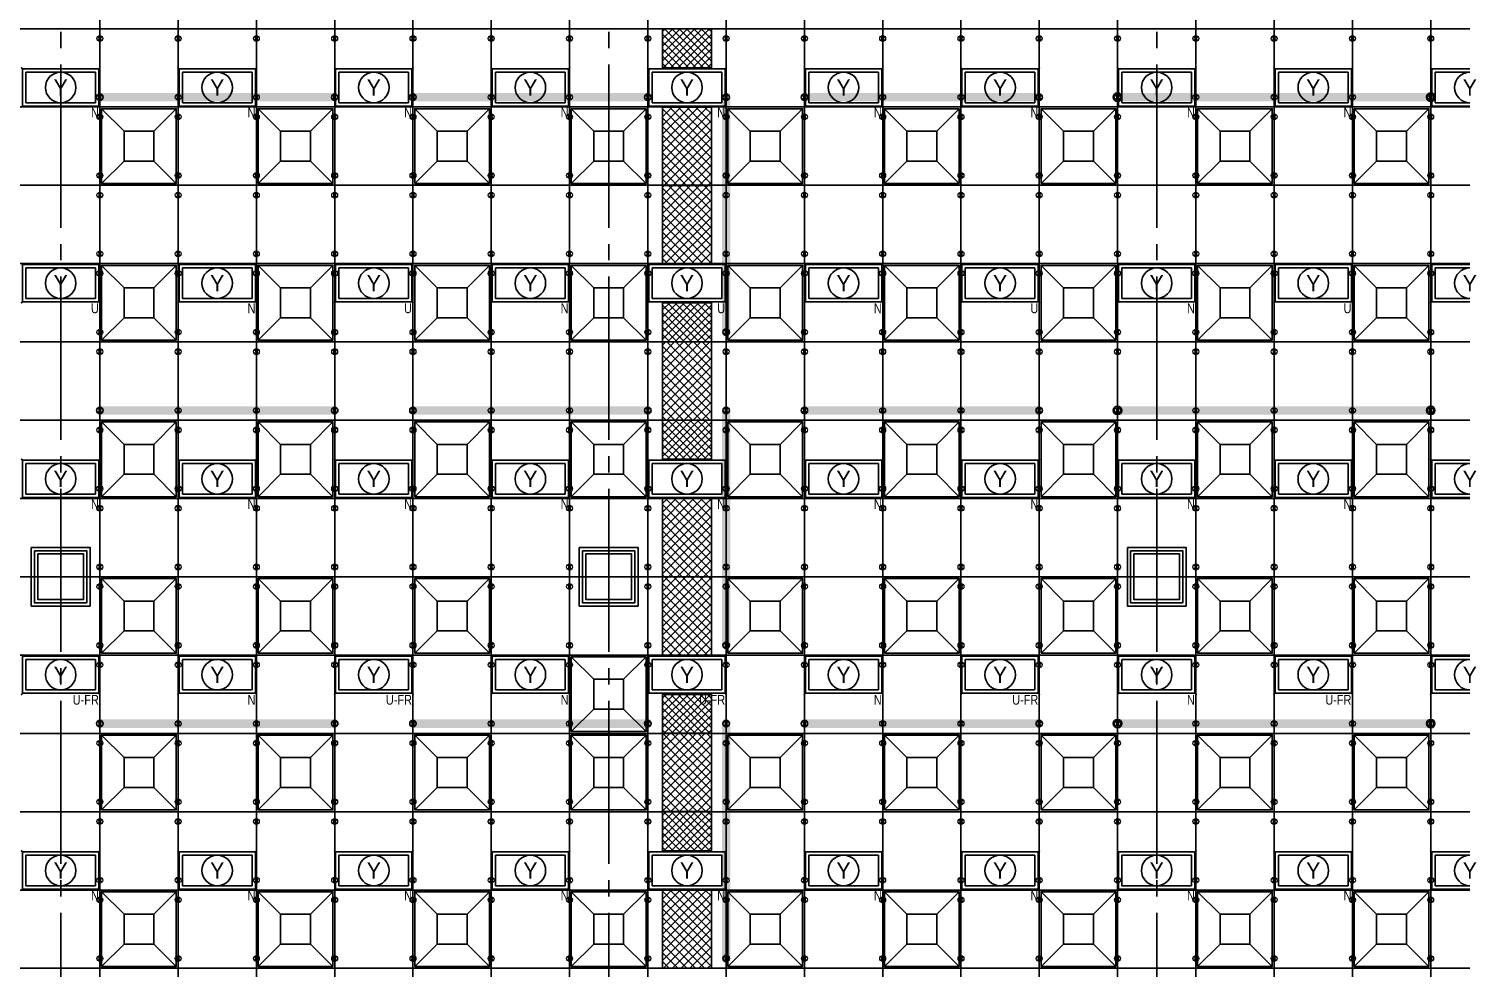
# Model space of a CAD drawing. Extents: x -17313 to 41501, y -1010 to 11880.
# Drawn here: x 10991 to 13187, y 2400 to 3840 of the extents above; entities that cross this region are included whole.
import ezdxf
from ezdxf.enums import TextEntityAlignment as Align

# ---------------------------------------------------------------- set-up
doc = ezdxf.new("R2010")
doc.units = 0
doc.header["$LTSCALE"] = 100
doc.linetypes.add('X-S-FAB-L10$0$COL-CEN-LIN', pattern=[3.25, 2.5, -0.25, 0.25, -0.25])
for name, color, linetype in [('0-xref', 8, 'Continuous'), ('188K-SM-03-F10-ARCH-CEIL-Y2257103$0$K-CEIL-4.2', 8, 'Continuous'), ('188K-SM-03-F10-ARCH-CEIL-Y2257103$0$K-CEIL-4.2-AREA', 8, 'Continuous'), ('188K-SM-03-F10-ARCH-PA-Y2257103$0$K-P1S-4.2-單抗', 53, 'Continuous'), ('188K-SM-06-F10-ELEC-LIGHT-Y2257103$0$E-LIGHT(Y)-N', 253, 'Continuous'), ('188K-SM-06-F10-ELEC-LIGHT-Y2257103$0$E-LIGHT(Y)-U FR', 253, 'Continuous'), ('188K-SM-06-F10-ELEC-LIGHT-Y2257103$0$E-LIGHT(Y)-U XLPE', 253, 'Continuous'), ('188K-SM-06-F10-HVAC-FFU-Y2257103$0$AC-FFU-ULPA+化學濾網-', 254, 'Continuous'), ('188K-SM-07-F15-ARCH-CATW-Y2257103$0$K-安全母索', 6, 'Continuous'), ('188K-SM-07-F15-ARCH-CATW-Y2257103$0$K-貓道板-主走道', 171, 'Continuous'), ('188K-SM-07-F15-ARCH-CATW-Y2257103$0$K-貓道板-主走道VS燈具', 171, 'Continuous'), ('X-S-FAB-L10$0$0-DIM-TXT', 8, 'Continuous'), ('X-S-FAB-L10$0$BLOCK', 8, 'Continuous'), ('X-S-FAB-L10$0$CCL', 8, 'X-S-FAB-L10$0$COL-CEN-LIN'), ('X-S-FAB-L10$0$COL-S', 8, 'Continuous')]:
    doc.layers.add(name, color=color, linetype=linetype)
doc.layers.add('188K-SM-03-F10-ARCH-CEIL-Y2257103$0$K-吊點-標準', color=8, linetype='Continuous', lineweight=9)
doc.layers.add('188K-SM-06-F10-ELEC-LIGHT-Y2257103$0$Defpoints-CAS', color=253, linetype='Continuous', plot=False)
doc.styles.add('188K-SM-06-F10-ELEC-LIGHT-Y2257103$0$Standard', font='arial.ttf')
doc.styles.add('188K-SM-06-F10-ELEC-LIGHT-Y2257103$0$xCI-5-F20-03-燈具$0$Standard', font='')
doc.styles.add('X-S-FAB-L10$0$CHINA', font='simplex.shx', dxfattribs={"width": 0.75, "bigfont": 'chineset.shx'})
doc.styles.add('X-S-FAB-L10$0$Standard', font='', dxfattribs={"width": 0.8})
doc.styles.add('X-S-FAB-L10$0$TG_NOTE_TEXT', font='simplex.shx', dxfattribs={"width": 0.75, "bigfont": 'chineset.shx'})
doc.styles.get('188K-SM-06-F10-ELEC-LIGHT-Y2257103$0$xCI-5-F20-03-燈具$0$Standard').set_extended_font_data('PMingLiU')
doc.styles.get('X-S-FAB-L10$0$Standard').set_extended_font_data('Microsoft JhengHei')

# ---------------------------------------------------------------- blocks, each defined once
blk = doc.blocks.new('X-S-FAB-L10$0$FAB2-L05')
at = {"layer": 'X-S-FAB-L10$0$CCL'}
for p, q in [((-15120, 11005), (-15120, 0)), ((-14280, 11005), (-14280, 0)), ((-13440, 11005), (-13440, 0)), ((-26880, 3720), (1210, 3720))]:
    blk.add_line(p, q, dxfattribs=at)
at = {"layer": 'X-S-FAB-L10$0$COL-S'}
for points in [[(-15155, 3755), (-15085, 3755), (-15085, 3685), (-15155, 3685)], [(-14315, 3755), (-14245, 3755), (-14245, 3685), (-14315, 3685)], [(-13475, 3755), (-13405, 3755), (-13405, 3685), (-13475, 3685)]]:
    blk.add_lwpolyline(points, close=True, dxfattribs=at)
blk = doc.blocks.new('X-S-FAB-L10')
at = {"layer": 'X-S-FAB-L10$0$COL-S'}
for p, q in [((11005, 3035), (11075, 3035)), ((11005, 2965), (11005, 3035)), ((11075, 3035), (11075, 2965)), ((11845, 3035), (11915, 3035)), ((11845, 2965), (11845, 3035)), ((11915, 3035), (11915, 2965)), ((12685, 3035), (12755, 3035)), ((12685, 2965), (12685, 3035)), ((12755, 3035), (12755, 2965)), ((11075, 2965), (11005, 2965)), ((11915, 2965), (11845, 2965)), ((12755, 2965), (12685, 2965))]:
    blk.add_line(p, q, dxfattribs=at)
at = {"layer": 'X-S-FAB-L10$0$BLOCK'}
blk.add_blockref('X-S-FAB-L10$0$FAB2-L05', (26160, -720), dxfattribs=at)
at = {"style": 'X-S-FAB-L10$0$TG_NOTE_TEXT', "width": 0.5, "flags": 1}
for p in [(7463.3, 9020), (18268.3, 8649), (11197.8, 4800.2), (16485.8, 4800.2), (25420.3, 2635), (13360, 320, 0), (7463.3, -33.3)]:
    blk.add_attdef('WH', text='', height=20, dxfattribs=at).set_placement(p, align=Align.BOTTOM_LEFT)
at = {"width": 0.5}
for style, p in [('X-S-FAB-L10$0$TG_NOTE_TEXT', (7585, 9020)), ('X-S-FAB-L10$0$TG_NOTE_TEXT', (18390, 8649)), ('X-S-FAB-L10$0$TG_NOTE_TEXT', (11117.5, 4813.5)), ('X-S-FAB-L10$0$TG_NOTE_TEXT', (16607.5, 4813.5)), ('X-S-FAB-L10$0$TG_NOTE_TEXT', (25350, 2635)), ('X-S-FAB-L10$0$Standard', (13129.4, 325, 0)), ('X-S-FAB-L10$0$TG_NOTE_TEXT', (7585, -20))]:
    blk.add_attdef('DESC', text='', height=10, dxfattribs=dict(at, style=style)).set_placement(p, align=Align.BOTTOM_LEFT)
for tag, style, p in [('TYPE', 'X-S-FAB-L10$0$TG_NOTE_TEXT', (7619.3, 9020)), ('NO', 'X-S-FAB-L10$0$TG_NOTE_TEXT', (7650.1, 9020)), ('TYPE', 'X-S-FAB-L10$0$TG_NOTE_TEXT', (18424.2, 8649)), ('NO', 'X-S-FAB-L10$0$TG_NOTE_TEXT', (18455, 8649)), ('NO', 'X-S-FAB-L10$0$TG_NOTE_TEXT', (11088.6, 4813.5)), ('TYPE', 'X-S-FAB-L10$0$TG_NOTE_TEXT', (11151.8, 4813.5)), ('TYPE', 'X-S-FAB-L10$0$TG_NOTE_TEXT', (16641.8, 4813.5)), ('NO', 'X-S-FAB-L10$0$TG_NOTE_TEXT', (16672.6, 4813.5)), ('NO', 'X-S-FAB-L10$0$TG_NOTE_TEXT', (25313, 2635)), ('TYPE', 'X-S-FAB-L10$0$TG_NOTE_TEXT', (25350, 2635)), ('NO', 'X-S-FAB-L10$0$Standard', (13100, 320, 0)), ('TYPE', 'X-S-FAB-L10$0$Standard', (13129.4, 320, 0)), ('TYPE', 'X-S-FAB-L10$0$TG_NOTE_TEXT', (7619.3, -20)), ('NO', 'X-S-FAB-L10$0$TG_NOTE_TEXT', (7650.1, -20))]:
    blk.add_attdef(tag, text='', height=10, dxfattribs=dict(at, style=style)).set_placement(p, align=Align.BOTTOM_RIGHT)
at = {"style": 'X-S-FAB-L10$0$TG_NOTE_TEXT', "width": 0.5, "flags": 1}
for rotation, p in [(180, (43, 7480)), (180, (943, 7480)), (90, (24310, 3717.8)), (270, (17080, 1711.7))]:
    blk.add_attdef('WH', text='', height=20, rotation=rotation, dxfattribs=at).set_placement(p, align=Align.BOTTOM_LEFT)
at = {"width": 0.5}
for rotation, style, p in [(180, 'X-S-FAB-L10$0$Standard', (317.6, 7480)), (180, 'X-S-FAB-L10$0$Standard', (1217.6, 7480)), (90, 'X-S-FAB-L10$0$TG_NOTE_TEXT', (24310, 3647.5)), (270, 'X-S-FAB-L10$0$TG_NOTE_TEXT', (17080, 1605))]:
    blk.add_attdef('DESC', text='', height=10, rotation=rotation, dxfattribs=dict(at, style=style)).set_placement(p, align=Align.BOTTOM_LEFT)
for tag, rotation, style, p in [('TYPE', 180, 'X-S-FAB-L10$0$Standard', (317.6, 7480)), ('NO', 180, 'X-S-FAB-L10$0$Standard', (347, 7480)), ('TYPE', 180, 'X-S-FAB-L10$0$Standard', (1217.6, 7480)), ('NO', 180, 'X-S-FAB-L10$0$Standard', (1247, 7480)), ('TYPE', 90, 'X-S-FAB-L10$0$TG_NOTE_TEXT', (24310, 3647.5)), ('NO', 90, 'X-S-FAB-L10$0$TG_NOTE_TEXT', (24310, 3610.5)), ('TYPE', 270, 'X-S-FAB-L10$0$TG_NOTE_TEXT', (17080, 1605)), ('NO', 270, 'X-S-FAB-L10$0$TG_NOTE_TEXT', (17080, 1573))]:
    blk.add_attdef(tag, text='', height=10, rotation=rotation, dxfattribs=dict(at, style=style)).set_placement(p, align=Align.BOTTOM_RIGHT)
at = {"layer": 'X-S-FAB-L10$0$0-DIM-TXT', "style": 'X-S-FAB-L10$0$CHINA', "width": 0.75}
for p in [(667.4, 7855.1, -2689.4), (22627.4, 6728.8), (25644.7, 6728.8), (24778.8, 5569.1), (1118.3, 4980), (417.8, 4594.6), (23874.8, 4355), (22927.4, 4330.1), (23749.9, 3901.4), (417.8, 3765.2), (1118.3, 3730), (417.8, 3115.8), (536.9, 2227.8), (16909, 1782.7), (888.4, 880.5), (16977.4, 750), (18878.8, 750), (25641.2, 553.2), (21364, 526.9)]:
    blk.add_attdef('HIG', text='', height=80, dxfattribs=at).set_placement(p, align=Align.MIDDLE_LEFT)
blk = doc.blocks.new('188K-SM-03-F10-ARCH-CEIL-Y2257103$0$A$C2CA95053')
h = blk.add_hatch(color=256)
edge = h.paths.add_edge_path()
edge.add_arc((0, 0), 0.5, 0, 360)
for p, q in [((3.2, 3.2), (-3.2, -3.2)), ((3.2, -3.2), (-3.2, 3.2))]:
    blk.add_line(p, q)
blk.add_lwpolyline([(-1.6, 2.5), (-1.6, -2.5), (1.6, -2.5), (1.6, 2.5)], close=True)
for radius in [4.5, 0.5]:
    blk.add_circle((0, 0), radius)
blk = doc.blocks.new('188K-SM-03-F10-ARCH-CEIL-Y2257103$0$天花板吊點-附調整片 - 3_8_螺桿吊架 100 mm 高調整片-V1-1FL')
blk.add_blockref('188K-SM-03-F10-ARCH-CEIL-Y2257103$0$A$C2CA95053', (0, 0))
blk = doc.blocks.new('188K-SM-03-F10-ARCH-CEIL-Y2257103')
at = {"layer": '188K-SM-03-F10-ARCH-CEIL-Y2257103$0$K-CEIL-4.2'}
for p, q in [((11820, 312.7), (11820, 8632.2)), ((11940, 312.7), (11940, 8632.2)), ((12060, 312.7), (12060, 8632.2)), ((12180, 312.7), (12180, 8632.2)), ((12300, 312.7), (12300, 8632.2)), ((12420, 312.7), (12420, 8632.2)), ((12540, 312.7), (12540, 8632.2)), ((12660, 312.7), (12660, 8632.2)), ((12780, 312.7), (12780, 8632.2)), ((12900, 312.7), (12900, 8632.2)), ((13020, 312.7), (13020, 8632.2)), ((13140, 312.7), (13140, 8632.2)), ((11100, 312.7), (11100, 4517.5)), ((11220, 312.7), (11220, 4517.5)), ((11340, 312.7), (11340, 4517.5)), ((11460, 312.7), (11460, 4517.5)), ((11580, 312.7), (11580, 4517.5)), ((11700, 312.7), (11700, 4517.5)), ((23467.3, 3840), (1847.7, 3840)), ((23467.3, 3720), (1847.7, 3720)), ((23467.3, 3600), (1847.7, 3600)), ((24297.2, 3480), (1850, 3480)), ((24297.2, 3360), (1847.7, 3360)), ((24297.2, 3240), (1847.7, 3240)), ((24297.2, 3120), (1847.7, 3120)), ((24297.2, 3000), (1847.7, 3000)), ((24297.2, 2880), (1847.7, 2880)), ((24297.2, 2760), (1847.7, 2760)), ((24297.2, 2640), (1847.7, 2640)), ((24297.2, 2520), (1847.7, 2520)), ((24297.2, 2400), (1847.7, 2400))]:
    blk.add_line(p, q, dxfattribs=at)
at = {"layer": '188K-SM-03-F10-ARCH-CEIL-Y2257103$0$K-CEIL-4.2-AREA'}
for points in [[(11005, 3035), (11075, 3035), (11075, 2965), (11005, 2965)], [(11845, 3035), (11915, 3035), (11915, 2965), (11845, 2965)], [(12685, 3035), (12755, 3035), (12755, 2965), (12685, 2965)]]:
    blk.add_lwpolyline(points, close=True, dxfattribs=at)
at = {"layer": '188K-SM-03-F10-ARCH-CEIL-Y2257103$0$K-吊點-標準', "color": 170, "lineweight": 18, "rotation": 179.9999999999997}
for p in [(11100, 3825), (11220, 3825), (11340, 3825), (11460, 3825), (11580, 3825), (11700, 3825), (11820, 3825), (11940, 3825), (12060, 3825), (12180, 3825), (12300, 3825), (12420, 3825), (12540, 3825), (12660, 3825), (12780, 3825), (12900, 3825), (13020, 3825), (13140, 3825), (11100, 3735), (11220, 3735), (11340, 3735), (11460, 3735), (11580, 3735), (11700, 3735), (11820, 3735), (11940, 3735), (12060, 3735), (12180, 3735), (12300, 3735), (12420, 3735), (12540, 3735), (12660, 3735), (12780, 3735), (12900, 3735), (13020, 3735), (13140, 3735), (11100, 3705), (11220, 3705), (11340, 3705), (11460, 3705), (11580, 3705), (11700, 3705), (11820, 3705), (11940, 3705), (12060, 3705), (12180, 3705), (12300, 3705), (12420, 3705), (12540, 3705), (12660, 3705), (12780, 3705), (12900, 3705), (13020, 3705), (13140, 3705), (11100, 3615), (11220, 3615), (11340, 3615), (11460, 3615), (11580, 3615), (11700, 3615), (11820, 3615), (11940, 3615), (12060, 3615), (12180, 3615), (12300, 3615), (12420, 3615), (12540, 3615), (12660, 3615), (12780, 3615), (12900, 3615), (13020, 3615), (13140, 3615), (11100, 3585), (11220, 3585), (11340, 3585), (11460, 3585), (11580, 3585), (11700, 3585), (11820, 3585), (11940, 3585), (12060, 3585), (12180, 3585), (12300, 3585), (12420, 3585), (12540, 3585), (12660, 3585), (12780, 3585), (12900, 3585), (13020, 3585), (13140, 3585), (11100, 3495), (11220, 3495), (11340, 3495), (11460, 3495), (11580, 3495), (11700, 3495), (11820, 3495), (11940, 3495), (12060, 3495), (12180, 3495), (12300, 3495), (12420, 3495), (12540, 3495), (12660, 3495), (12780, 3495), (12900, 3495), (13020, 3495), (13140, 3495), (11100, 3465), (11220, 3465), (11340, 3465), (11460, 3465), (11580, 3465), (11700, 3465), (11820, 3465), (11940, 3465), (12060, 3465), (12180, 3465), (12300, 3465), (12420, 3465), (12540, 3465), (12660, 3465), (12780, 3465), (12900, 3465), (13020, 3465), (13140, 3465), (11100, 3375), (11220, 3375), (11340, 3375), (11460, 3375), (11580, 3375), (11700, 3375), (11820, 3375), (11940, 3375), (12060, 3375), (12180, 3375), (12300, 3375), (12420, 3375), (12540, 3375), (12660, 3375), (12780, 3375), (12900, 3375), (13020, 3375), (13140, 3375), (11100, 3345), (11220, 3345), (11340, 3345), (11460, 3345), (11580, 3345), (11700, 3345), (11820, 3345), (11940, 3345), (12060, 3345), (12180, 3345), (12300, 3345), (12420, 3345), (12540, 3345), (12660, 3345), (12780, 3345), (12900, 3345), (13020, 3345), (13140, 3345), (11100, 3255), (11220, 3255), (11340, 3255), (11460, 3255), (11580, 3255), (11700, 3255), (11820, 3255), (11940, 3255), (12060, 3255), (12180, 3255), (12300, 3255), (12420, 3255), (12540, 3255), (12660, 3255), (12780, 3255), (12900, 3255), (13020, 3255), (13140, 3255), (11100, 3225), (11220, 3225), (11340, 3225), (11460, 3225), (11580, 3225), (11700, 3225), (11820, 3225), (11940, 3225), (12060, 3225), (12180, 3225), (12300, 3225), (12420, 3225), (12540, 3225), (12660, 3225), (12780, 3225), (12900, 3225), (13020, 3225), (13140, 3225), (11100, 3135), (11220, 3135), (11340, 3135), (11460, 3135), (11580, 3135), (11700, 3135), (11820, 3135), (11940, 3135), (12060, 3135), (12180, 3135), (12300, 3135), (12420, 3135), (12540, 3135), (12660, 3135), (12780, 3135), (12900, 3135), (13020, 3135), (13140, 3135), (11100, 3105), (11220, 3105), (11340, 3105), (11460, 3105), (11580, 3105), (11700, 3105), (11820, 3105), (11940, 3105), (12060, 3105), (12180, 3105), (12300, 3105), (12420, 3105), (12540, 3105), (12660, 3105), (12780, 3105), (12900, 3105), (13020, 3105), (13140, 3105), (11100, 3015), (11220, 3015), (11340, 3015), (11460, 3015), (11580, 3015), (11700, 3015), (11820, 3015), (11940, 3015), (12060, 3015), (12180, 3015), (12300, 3015), (12420, 3015), (12540, 3015), (12660, 3015), (12780, 3015), (12900, 3015), (13020, 3015), (13140, 3015), (11100, 2985), (11220, 2985), (11340, 2985), (11460, 2985), (11580, 2985), (11700, 2985), (11820, 2985), (11940, 2985), (12060, 2985), (12180, 2985), (12300, 2985), (12420, 2985), (12540, 2985), (12660, 2985), (12780, 2985), (12900, 2985), (13020, 2985), (13140, 2985), (11100, 2895), (11220, 2895), (11340, 2895), (11460, 2895), (11580, 2895), (11700, 2895), (11820, 2895), (11940, 2895), (12060, 2895), (12180, 2895), (12300, 2895), (12420, 2895), (12540, 2895), (12660, 2895), (12780, 2895), (12900, 2895), (13020, 2895), (13140, 2895), (11100, 2865), (11220, 2865), (11340, 2865), (11460, 2865), (11580, 2865), (11700, 2865), (11820, 2865), (11940, 2865), (12060, 2865), (12180, 2865), (12300, 2865), (12420, 2865), (12540, 2865), (12660, 2865), (12780, 2865), (12900, 2865), (13020, 2865), (13140, 2865), (11100, 2775), (11220, 2775), (11340, 2775), (11460, 2775), (11580, 2775), (11700, 2775), (11820, 2775), (11940, 2775), (12060, 2775), (12180, 2775), (12300, 2775), (12420, 2775), (12540, 2775), (12660, 2775), (12780, 2775), (12900, 2775), (13020, 2775), (13140, 2775), (11100, 2745), (11220, 2745), (11340, 2745), (11460, 2745), (11580, 2745), (11700, 2745), (11820, 2745), (11940, 2745), (12060, 2745), (12180, 2745), (12300, 2745), (12420, 2745), (12540, 2745), (12660, 2745), (12780, 2745), (12900, 2745), (13020, 2745), (13140, 2745), (11100, 2655), (11220, 2655), (11340, 2655), (11460, 2655), (11580, 2655), (11700, 2655), (11820, 2655), (11940, 2655), (12060, 2655), (12180, 2655), (12300, 2655), (12420, 2655), (12540, 2655), (12660, 2655), (12780, 2655), (12900, 2655), (13020, 2655), (13140, 2655), (11100, 2625), (11220, 2625), (11340, 2625), (11460, 2625), (11580, 2625), (11700, 2625), (11820, 2625), (11940, 2625), (12060, 2625), (12180, 2625), (12300, 2625), (12420, 2625), (12540, 2625), (12660, 2625), (12780, 2625), (12900, 2625), (13020, 2625), (13140, 2625), (11100, 2535), (11220, 2535), (11340, 2535), (11460, 2535), (11580, 2535), (11700, 2535), (11820, 2535), (11940, 2535), (12060, 2535), (12180, 2535), (12300, 2535), (12420, 2535), (12540, 2535), (12660, 2535), (12780, 2535), (12900, 2535), (13020, 2535), (13140, 2535), (11100, 2505), (11220, 2505), (11340, 2505), (11460, 2505), (11580, 2505), (11700, 2505), (11820, 2505), (11940, 2505), (12060, 2505), (12180, 2505), (12300, 2505), (12420, 2505), (12540, 2505), (12660, 2505), (12780, 2505), (12900, 2505), (13020, 2505), (13140, 2505), (11100, 2415), (11220, 2415), (11340, 2415), (11460, 2415), (11580, 2415), (11700, 2415), (11820, 2415), (11940, 2415), (12060, 2415), (12180, 2415), (12300, 2415), (12420, 2415), (12540, 2415), (12660, 2415), (12780, 2415), (12900, 2415), (13020, 2415), (13140, 2415)]:
    blk.add_blockref('188K-SM-03-F10-ARCH-CEIL-Y2257103$0$天花板吊點-附調整片 - 3_8_螺桿吊架 100 mm 高調整片-V1-1FL', p, dxfattribs=at)
blk = doc.blocks.new('188K-SM-06-F10-HVAC-FFU-Y2257103$0$H-FFU-ULPA+化濾')
for p, q in [((-82.9, 82.9), (-117.2, 117.3)), ((-37.1, 82.9), (-2.7, 117.3)), ((-117.2, 2.8), (-82.9, 37.1)), ((-2.7, 2.8), (-37.1, 37.1))]:
    blk.add_line(p, q)
for points in [[(-2.7, 2.8), (-2.7, 117.3), (-117.2, 117.3), (-117.2, 2.8)], [(-37.1, 37.1), (-37.1, 82.9), (-82.9, 82.9), (-82.9, 37.1)]]:
    blk.add_lwpolyline(points, close=True)
blk = doc.blocks.new('188K-SM-06-F10-HVAC-FFU-Y2257103')
at = {"layer": '188K-SM-06-F10-HVAC-FFU-Y2257103$0$AC-FFU-ULPA+化學濾網-', "xscale": -1}
for p in [(11100, 3600), (11340, 3600), (11580, 3600), (11820, 3600), (12060, 3600), (12300, 3600), (12540, 3600), (12780, 3600), (13020, 3600), (11100, 3360), (11340, 3360), (11580, 3360), (11820, 3360), (12060, 3360), (12300, 3360), (12540, 3360), (12780, 3360), (13020, 3360), (11100, 3120), (11340, 3120), (11580, 3120), (11820, 3120), (12060, 3120), (12300, 3120), (12540, 3120), (12780, 3120), (13020, 3120), (11100, 2880), (11340, 2880), (11580, 2880), (12060, 2880), (12300, 2880), (12540, 2880), (12780, 2880), (13020, 2880), (11820, 2760), (11100, 2640), (11340, 2640), (11580, 2640), (11820, 2640), (12060, 2640), (12300, 2640), (12540, 2640), (12780, 2640), (13020, 2640), (11100, 2400), (11340, 2400), (11580, 2400), (11820, 2400), (12060, 2400), (12300, 2400), (12540, 2400), (12780, 2400), (13020, 2400)]:
    blk.add_blockref('188K-SM-06-F10-HVAC-FFU-Y2257103$0$H-FFU-ULPA+化濾', p, dxfattribs=at)
blk = doc.blocks.new('188K-SM-06-F10-ELEC-LIGHT-Y2257103$0$背掀式無塵室燈具(黃光)-CAS')
at = {"color": 0}
for p, q in [((53.4, 23.4), (-53.4, 23.4)), ((-53.4, 23.4), (-53.4, -23.4)), ((53.4, -23.4), (53.4, 23.4)), ((-53.4, -23.4), (53.4, -23.4))]:
    blk.add_line(p, q, dxfattribs=at)
blk.add_lwpolyline([(-58.5, -28.5), (58.5, -28.5), (58.5, 28.5), (-58.5, 28.5)], close=True, dxfattribs=at)
blk.add_circle((0, 0), 23.4, dxfattribs=at)
at = {"layer": '188K-SM-06-F10-ELEC-LIGHT-Y2257103$0$Defpoints-CAS'}
for p in [(-60, 30), (-60, 30), (60, 30), (-60, -30), (60, -30)]:
    blk.add_point(p, dxfattribs=at)
at = {"color": 0, "style": '188K-SM-06-F10-ELEC-LIGHT-Y2257103$0$xCI-5-F20-03-燈具$0$Standard'}
blk.add_text('Y', height=25, dxfattribs=at).set_placement((0, 0), align=Align.MIDDLE)
at = {"style": '188K-SM-06-F10-ELEC-LIGHT-Y2257103$0$Standard', "width": 0.8}
blk.add_text('N', height=15, rotation=360, dxfattribs=at).set_placement((58.5, -38.5), align=Align.MIDDLE_RIGHT)
blk = doc.blocks.new('*U246')
for p, q in [((58.5, 28.5), (-58.5, 28.5)), ((-58.5, 28.5), (-58.5, -28.5)), ((53.4, 23.4), (-53.4, 23.4)), ((-53.4, 23.4), (-53.4, -23.4)), ((53.4, -23.4), (53.4, 23.4)), ((58.5, -28.5), (58.5, 28.5)), ((-58.5, -28.5), (58.5, -28.5)), ((-53.4, -23.4), (53.4, -23.4))]:
    blk.add_line(p, q)
blk.add_circle((0, 0), 23.4)
at = {"layer": '188K-SM-06-F10-ELEC-LIGHT-Y2257103$0$Defpoints-CAS'}
for p in [(-60, 30), (-60, 30), (60, 30), (-60, -30), (60, -30)]:
    blk.add_point(p, dxfattribs=at)
at = {"style": '188K-SM-06-F10-ELEC-LIGHT-Y2257103$0$xCI-5-F20-03-燈具$0$Standard'}
blk.add_text('Y', height=25, dxfattribs=at).set_placement((0, 0), align=Align.MIDDLE)
at = {"style": '188K-SM-06-F10-ELEC-LIGHT-Y2257103$0$Standard', "width": 0.8}
blk.add_text('U', height=15, rotation=360, dxfattribs=at).set_placement((58.5, -38.5), align=Align.MIDDLE_RIGHT)
blk = doc.blocks.new('*U247')
for p, q in [((58.5, 28.5), (-58.5, 28.5)), ((-58.5, 28.5), (-58.5, -28.5)), ((53.4, 23.4), (-53.4, 23.4)), ((-53.4, 23.4), (-53.4, -23.4)), ((53.4, -23.4), (53.4, 23.4)), ((58.5, -28.5), (58.5, 28.5)), ((-58.5, -28.5), (58.5, -28.5)), ((-53.4, -23.4), (53.4, -23.4))]:
    blk.add_line(p, q)
blk.add_circle((0, 0), 23.4)
at = {"layer": '188K-SM-06-F10-ELEC-LIGHT-Y2257103$0$Defpoints-CAS'}
for p in [(-60, 30), (-60, 30), (60, 30), (-60, -30), (60, -30)]:
    blk.add_point(p, dxfattribs=at)
at = {"style": '188K-SM-06-F10-ELEC-LIGHT-Y2257103$0$xCI-5-F20-03-燈具$0$Standard'}
blk.add_text('Y', height=25, dxfattribs=at).set_placement((0, 0), align=Align.MIDDLE)
at = {"style": '188K-SM-06-F10-ELEC-LIGHT-Y2257103$0$Standard', "width": 0.8}
blk.add_text('U-FR', height=15, rotation=360, dxfattribs=at).set_placement((58.5, -38.5), align=Align.MIDDLE_RIGHT)
blk = doc.blocks.new('188K-SM-06-F10-ELEC-LIGHT-Y2257103')
at = {"layer": '188K-SM-06-F10-ELEC-LIGHT-Y2257103$0$E-LIGHT(Y)-N'}
for p in [(11040, 3750), (11280, 3750), (11520, 3750), (11760, 3750), (12000, 3750), (12240, 3750), (12480, 3750), (12720, 3750), (12960, 3750), (13200, 3750), (11280, 3450), (11760, 3450), (12240, 3450), (12720, 3450), (13200, 3450), (11040, 3150), (11280, 3150), (11520, 3150), (11760, 3150), (12000, 3150), (12240, 3150), (12480, 3150), (12720, 3150), (12960, 3150), (13200, 3150), (11280, 2850), (11760, 2850), (12240, 2850), (12720, 2850), (13200, 2850), (11040, 2550), (11280, 2550), (11520, 2550), (11760, 2550), (12000, 2550), (12240, 2550), (12480, 2550), (12720, 2550), (12960, 2550), (13200, 2550)]:
    blk.add_blockref('188K-SM-06-F10-ELEC-LIGHT-Y2257103$0$背掀式無塵室燈具(黃光)-CAS', p, dxfattribs=at)
at = {"layer": '188K-SM-06-F10-ELEC-LIGHT-Y2257103$0$E-LIGHT(Y)-U FR'}
for p in [(11040, 2850), (11520, 2850), (12000, 2850), (12480, 2850), (12960, 2850)]:
    blk.add_blockref('*U247', p, dxfattribs=at)
at = {"layer": '188K-SM-06-F10-ELEC-LIGHT-Y2257103$0$E-LIGHT(Y)-U XLPE'}
for p in [(11040, 3450), (11520, 3450), (12000, 3450), (12480, 3450), (12960, 3450)]:
    blk.add_blockref('*U246', p, dxfattribs=at)
blk = doc.blocks.new('188K-SM-03-F10-ARCH-PA-Y2257103')
at = {"layer": '188K-SM-03-F10-ARCH-PA-Y2257103$0$K-P1S-4.2-單抗'}
for points in [[(10995, 3045), (11085, 3045), (11085, 2955), (10995, 2955)], [(11000, 3040), (11080, 3040), (11080, 2960), (11000, 2960)], [(11835, 3045), (11925, 3045), (11925, 2955), (11835, 2955)], [(11840, 3040), (11920, 3040), (11920, 2960), (11840, 2960)], [(12675, 3045), (12765, 3045), (12765, 2955), (12675, 2955)], [(12680, 3040), (12760, 3040), (12760, 2960), (12680, 2960)]]:
    blk.add_lwpolyline(points, close=True, dxfattribs=at)
blk = doc.blocks.new('188K-SM-07-F15-ARCH-CATW-Y2257103$0$貓道板-749x1196.5(主走道)')
h = blk.add_hatch()
h.set_pattern_fill('ANSI37', color=256, scale=30)
h.set_pattern_definition([(45, (0.75, 3e-16), (-67.352, 67.352), []), (135, (0.75, 3e-16), (-67.352, -67.352), [])])
h.paths.add_polyline_path([(-1199, 0), (-1199, 750), (-1, 750), (-1, 0)])
blk.add_lwpolyline([(-1199, 0), (-1199, 750), (-1, 750), (-1, 0)], close=True)
blk = doc.blocks.new('188K-SM-07-F15-ARCH-CATW-Y2257103$0$貓道板-749x596.5(主走道VS燈具)')
h = blk.add_hatch()
h.set_pattern_fill('ANSI37', color=256, scale=25)
h.paths.add_polyline_path([(-598.25, 0), (-598.25, 749), (-1.75, 749), (-1.75, 0)])
blk.add_lwpolyline([(-598.25, 0), (-598.25, 749), (-1.75, 749), (-1.75, 0)], close=True)
blk = doc.blocks.new('188K-SM-07-F15-ARCH-CATW-Y2257103$0$母索-3.6')
at = {"const_width": 13}
blk.add_lwpolyline([(0, 0), (0, 360)], dxfattribs=at)
for centre in [(0, 360, 0), (0, 0)]:
    blk.add_circle(centre, 5)
blk = doc.blocks.new('188K-SM-07-F15-ARCH-CATW-Y2257103$0$母索-4.8')
at = {"const_width": 13}
blk.add_lwpolyline([(0, 0), (480, 0)], dxfattribs=at)
for centre in [(0, 0), (480, 0)]:
    blk.add_circle(centre, 6.5)
blk = doc.blocks.new('188K-SM-07-F15-ARCH-CATW-Y2257103')
at = {"layer": '188K-SM-07-F15-ARCH-CATW-Y2257103$0$K-安全母索', "rotation": 270}
for p in [(11100, 3735), (11580, 3735), (12180, 3735), (11100, 3255), (11580, 3255), (12180, 3255), (11100, 2775), (11580, 2775), (12180, 2775)]:
    blk.add_blockref('188K-SM-07-F15-ARCH-CATW-Y2257103$0$母索-3.6', p, dxfattribs=at)
at = {"layer": '188K-SM-07-F15-ARCH-CATW-Y2257103$0$K-安全母索'}
for name, p in [('188K-SM-07-F15-ARCH-CATW-Y2257103$0$母索-3.6', (12060, 3375)), ('188K-SM-07-F15-ARCH-CATW-Y2257103$0$母索-4.8', (12660, 3735)), ('188K-SM-07-F15-ARCH-CATW-Y2257103$0$母索-3.6', (12060, 2895, 0)), ('188K-SM-07-F15-ARCH-CATW-Y2257103$0$母索-4.8', (12660, 3255)), ('188K-SM-07-F15-ARCH-CATW-Y2257103$0$母索-3.6', (12060, 2415, 0)), ('188K-SM-07-F15-ARCH-CATW-Y2257103$0$母索-4.8', (12660, 2775))]:
    blk.add_blockref(name, p, dxfattribs=at)
at = {"layer": '188K-SM-07-F15-ARCH-CATW-Y2257103$0$K-貓道板-主走道', "xscale": 0.1, "yscale": 0.1, "zscale": 0.1, "rotation": 269.9999999999999}
for p in [(11962.5, 3600), (11962.5, 3480), (11962.5, 3240), (11962.5, 3000), (11962.5, 2880), (11962.5, 2640), (11962.5, 2400)]:
    blk.add_blockref('188K-SM-07-F15-ARCH-CATW-Y2257103$0$貓道板-749x1196.5(主走道)', p, dxfattribs=at)
at = {"layer": '188K-SM-07-F15-ARCH-CATW-Y2257103$0$K-貓道板-主走道VS燈具', "xscale": 0.1, "yscale": 0.1, "zscale": 0.1, "rotation": 270}
for p in [(11962.6, 3780), (11962.6, 3360), (11962.6, 3180), (11962.6, 2760), (11962.6, 2580)]:
    blk.add_blockref('188K-SM-07-F15-ARCH-CATW-Y2257103$0$貓道板-749x596.5(主走道VS燈具)', p, dxfattribs=at)

msp = doc.modelspace()

# ---------------------------------------------------------------- block references
at = {"layer": '0-xref'}
for name in ['X-S-FAB-L10', '188K-SM-06-F10-ELEC-LIGHT-Y2257103', '188K-SM-03-F10-ARCH-PA-Y2257103', '188K-SM-03-F10-ARCH-CEIL-Y2257103', '188K-SM-07-F15-ARCH-CATW-Y2257103', '188K-SM-06-F10-HVAC-FFU-Y2257103']:
    msp.add_blockref(name, (0, 0), dxfattribs=at)

doc.saveas('drawing.dxf')
